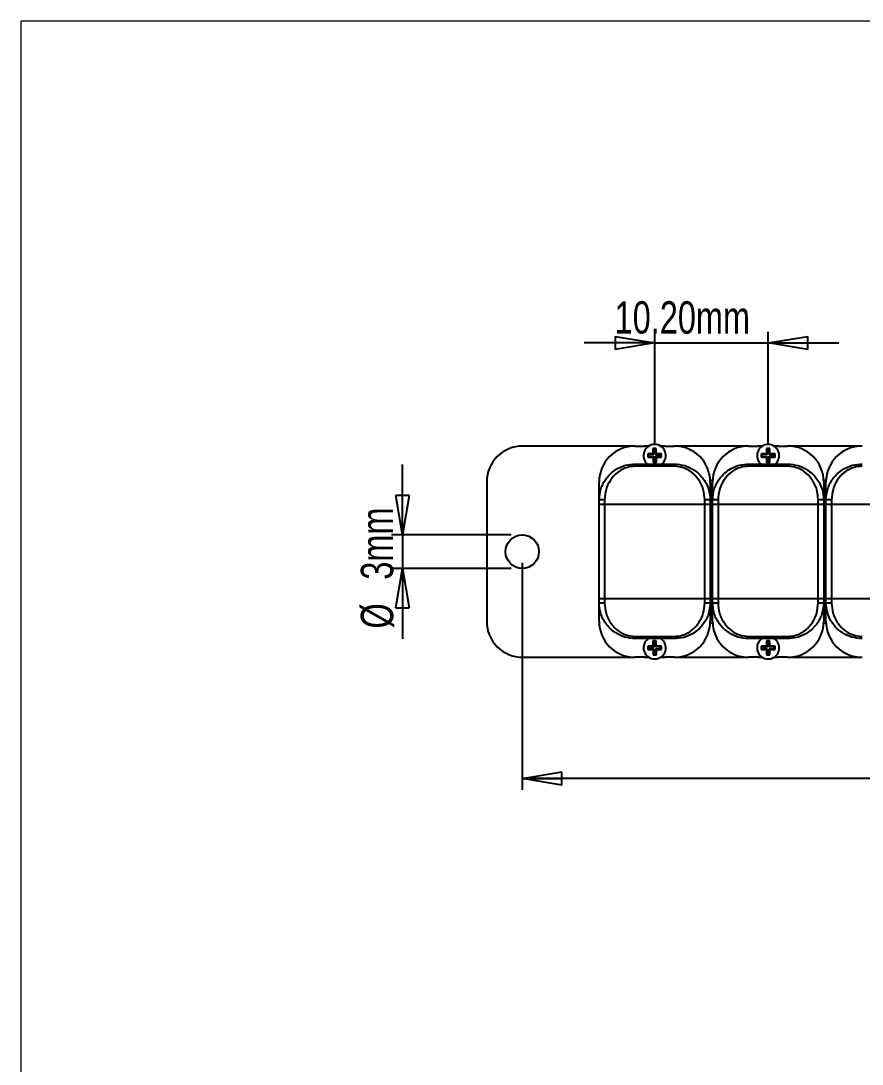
# Model space of a CAD drawing. Header units: millimetres. Extents: x 5 to 292, y 4 to 204.
# Drawn here: x 4.9 to 80.5, y 110.7 to 204.5 of the extents above; entities that cross this region are included whole.
import ezdxf

# ---------------------------------------------------------------- set-up
doc = ezdxf.new("R2010")
doc.units = ezdxf.units.MM
doc.layers.add('LAYER_1', color=179, linetype='Continuous')
doc.styles.add('SLDTEXTSTYLE0', font='TXT', dxfattribs={"width": 0.75})
doc.dimstyles.new('SLDDIMSTYLE0', dxfattribs={"dimtxt": 2.910417, "dimasz": 3.556, "dimexe": 0, "dimexo": 0.0625, "dimgap": 0.727604, "dimtad": 1, "dimrnd": 1e-09, "dimzin": 4, "dimdsep": 46, "dimtxsty": 'SLDTEXTSTYLE0', "dimblk1": 'CLOSED', "dimblk2": 'CLOSED', "dimsah": 1, "dimcen": 0.09, "dimadec": 0, "dimazin": 1, "dimtfac": 1, "dimtofl": 0, "dimtmove": 0, "dimatfit": 3, "dimldrblk": 'CLOSED', "dimfxl": 1, "dimfrac": 2, "dimtolj": 1, "dimtzin": 12, "dimarcsym": 0})
doc.dimstyles.new('SLDDIMSTYLE1', dxfattribs={"dimtxt": 2.910417, "dimasz": 3.556, "dimexe": 0, "dimexo": 0.0625, "dimgap": 0.727604, "dimtad": 1, "dimrnd": 1e-09, "dimzin": 12, "dimdsep": 46, "dimtxsty": 'SLDTEXTSTYLE0', "dimblk1": 'CLOSED', "dimblk2": 'CLOSED', "dimsah": 1, "dimcen": 0.09, "dimadec": 0, "dimazin": 3, "dimtfac": 1, "dimtmove": 0, "dimatfit": 0, "dimldrblk": 'CLOSED', "dimfxl": 1, "dimfrac": 2, "dimtolj": 1, "dimtzin": 12, "dimarcsym": 0})
doc.dimstyles.new('SLDDIMSTYLE2', dxfattribs={"dimtxt": 2.910417, "dimasz": 3.556, "dimexe": 0, "dimexo": 0.0625, "dimgap": 0.727604, "dimtad": 1, "dimrnd": 1e-09, "dimzin": 4, "dimdsep": 46, "dimtxsty": 'SLDTEXTSTYLE0', "dimblk1": 'CLOSED', "dimblk2": 'CLOSED', "dimsah": 1, "dimcen": 0.09, "dimadec": 0, "dimazin": 1, "dimtfac": 1, "dimtmove": 0, "dimatfit": 0, "dimldrblk": 'CLOSED', "dimfxl": 1, "dimfrac": 2, "dimtolj": 1, "dimtzin": 12, "dimarcsym": 0})

# ---------------------------------------------------------------- blocks, each defined once
blk = doc.blocks.new('_CLOSED')
at = {"color": 0, "linetype": 'ByBlock', "lineweight": -2}
for p, q in [((-1, 0.166667), (0, 0)), ((-1, 0.166667), (-1, -0.166667)), ((0, 0), (-1, -0.166667)), ((0, 0), (-1, 0))]:
    blk.add_line(p, q, dxfattribs=at)
blk = doc.blocks.new('_D_4')
at = {"layer": 'LAYER_1'}
for p, q in [((61.899, 166.399), (61.899, 176.518)), ((72.099, 166.399), (72.099, 176.518)), ((61.899, 175.518), (55.549, 175.518)), ((61.899, 175.518), (72.099, 175.518)), ((72.099, 175.518), (78.449, 175.518))]:
    blk.add_line(p, q, dxfattribs=at)
at = {"layer": 'LAYER_1', "xscale": 3.556, "yscale": 3.556}
blk.add_blockref('_CLOSED', (61.899, 175.518, -119.572), dxfattribs=at)
at = {"layer": 'LAYER_1', "xscale": 3.556, "yscale": 3.556, "rotation": 180}
blk.add_blockref('_CLOSED', (72.099, 175.518, -119.572), dxfattribs=at)
at = {"layer": 'LAYER_1', "insert": (58.301, 179.27), "char_height": 2.9104, "attachment_point": 1, "style": 'SLDTEXTSTYLE0'}
blk.add_mtext('10.20mm', dxfattribs=at)
blk = doc.blocks.new('_D_5')
at = {"layer": 'LAYER_1'}
for p, q in [((39.231, 158.249), (39.231, 164.599)), ((48.999, 158.249), (38.231, 158.249)), ((39.231, 158.249), (39.231, 155.249)), ((48.999, 155.249), (38.231, 155.249)), ((39.231, 155.249), (39.231, 148.899))]:
    blk.add_line(p, q, dxfattribs=at)
at = {"layer": 'LAYER_1', "xscale": 3.556, "yscale": 3.556}
for p, rotation in [((39.231, 158.249, -119.572), 270), ((39.231, 155.249, -119.572), 90)]:
    blk.add_blockref('_CLOSED', p, dxfattribs=dict(at, rotation=rotation))
at = {"layer": 'LAYER_1', "char_height": 2.9104, "attachment_point": 1, "rotation": 90, "style": 'SLDTEXTSTYLE0'}
for s, insert in [('3mm', (35.479, 154.233)), ('%%c', (35.479, 149.839))]:
    blk.add_mtext(s, dxfattribs=dict(at, insert=insert))
blk = doc.blocks.new('_D_7')
at = {"layer": 'LAYER_1'}
for p, q in [((49.999, 155.749), (49.999, 135.345)), ((145.199, 155.749), (145.199, 135.345)), ((145.199, 136.345), (49.999, 136.345))]:
    blk.add_line(p, q, dxfattribs=at)
at = {"layer": 'LAYER_1', "xscale": 3.556, "yscale": 3.556, "rotation": 180}
blk.add_blockref('_CLOSED', (49.999, 136.345, -119.572), dxfattribs=at)
at = {"layer": 'LAYER_1', "xscale": 3.556, "yscale": 3.556}
blk.add_blockref('_CLOSED', (145.199, 136.345, -119.572), dxfattribs=at)
at = {"layer": 'LAYER_1', "insert": (89.124, 140.096), "char_height": 2.9104, "attachment_point": 1, "style": 'SLDTEXTSTYLE0'}
blk.add_mtext('95.20mm', dxfattribs=at)

msp = doc.modelspace()

# ---------------------------------------------------------------- linework, layer by layer
at = {"color": 7, "linetype": 'Continuous', "lineweight": 18}
for q in [(291.92, 204.48), (4.92, 4.48)]:
    msp.add_line((4.92, 204.48), q, dxfattribs=at)
at = {"color": 7, "linetype": 'Continuous', "lineweight": 25}
for p, q in [((60.149, 166.249), (50.049, 166.249)), ((60.149, 166.249), (60.999, 166.249)), ((61.299, 166.249), (60.999, 166.249)), ((61.299, 166.199), (61.299, 166.249)), ((61.373, 166.249), (61.299, 166.249)), ((62.499, 166.249), (62.426, 166.249)), ((62.499, 166.249), (62.499, 166.199)), ((62.799, 166.249), (62.499, 166.249)), ((62.799, 166.249), (63.649, 166.249)), ((70.349, 166.249), (63.649, 166.249)), ((70.349, 166.249), (71.199, 166.249)), ((71.499, 166.249), (71.199, 166.249)), ((71.499, 166.199), (71.499, 166.249)), ((71.573, 166.249), (71.499, 166.249)), ((72.699, 166.249), (72.626, 166.249)), ((72.699, 166.249), (72.699, 166.199)), ((72.999, 166.249), (72.699, 166.249)), ((72.999, 166.249), (73.849, 166.249)), ((80.549, 166.249), (73.849, 166.249)), ((61.747, 165.547), (61.272, 165.538)), ((61.346, 165.467), (61.272, 165.538)), ((61.272, 165.538), (61.277, 165.238)), ((61.308, 165.27), (61.277, 165.238)), ((61.277, 165.238), (61.752, 165.247)), ((61.299, 165.399), (61.312, 165.275)), ((61.349, 165.312), (61.312, 165.275)), ((61.821, 165.475), (61.346, 165.467)), ((61.346, 165.467), (61.349, 165.312)), ((61.349, 165.312), (61.824, 165.321)), ((62.039, 166.027), (61.739, 166.022)), ((61.813, 165.95), (61.739, 166.022)), ((61.739, 166.022), (61.747, 165.547)), ((61.821, 165.475), (61.747, 165.547)), ((61.824, 165.321), (61.752, 165.247)), ((61.752, 165.247), (61.76, 164.772)), ((61.967, 165.953), (61.813, 165.95)), ((61.813, 165.95), (61.821, 165.475)), ((61.824, 165.321), (61.832, 164.846)), ((61.967, 165.953), (62.039, 166.027)), ((61.975, 165.478), (61.967, 165.953)), ((61.975, 165.478), (62.047, 165.552)), ((62.45, 165.486), (61.975, 165.478)), ((61.978, 165.323), (62.453, 165.332)), ((61.986, 164.848), (61.978, 165.323)), ((61.978, 165.323), (62.052, 165.252)), ((62.047, 165.552), (62.039, 166.027)), ((62.522, 165.56), (62.047, 165.552)), ((62.052, 165.252), (62.527, 165.26)), ((62.06, 164.777), (62.052, 165.252)), ((62.45, 165.486), (62.522, 165.56)), ((62.453, 165.332), (62.45, 165.486)), ((62.453, 165.332), (62.49, 165.295)), ((62.49, 165.295), (62.499, 165.399)), ((62.495, 165.291), (62.527, 165.26)), ((62.527, 165.26), (62.522, 165.56)), ((71.947, 165.547), (71.472, 165.538)), ((71.546, 165.467), (71.472, 165.538)), ((71.472, 165.538), (71.477, 165.238)), ((71.508, 165.27), (71.477, 165.238)), ((71.477, 165.238), (71.952, 165.247)), ((71.499, 165.399), (71.512, 165.275)), ((71.549, 165.312), (71.512, 165.275)), ((72.021, 165.475), (71.546, 165.467)), ((71.546, 165.467), (71.549, 165.312)), ((71.549, 165.312), (72.024, 165.321)), ((72.239, 166.027), (71.939, 166.022)), ((72.013, 165.95), (71.939, 166.022)), ((71.939, 166.022), (71.947, 165.547)), ((72.021, 165.475), (71.947, 165.547)), ((72.024, 165.321), (71.952, 165.247)), ((71.952, 165.247), (71.96, 164.772)), ((72.167, 165.953), (72.013, 165.95)), ((72.013, 165.95), (72.021, 165.475)), ((72.024, 165.321), (72.032, 164.846)), ((72.167, 165.953), (72.239, 166.027)), ((72.175, 165.478), (72.167, 165.953)), ((72.175, 165.478), (72.247, 165.552)), ((72.65, 165.486), (72.175, 165.478)), ((72.178, 165.323), (72.653, 165.332)), ((72.178, 165.323), (72.252, 165.252)), ((72.186, 164.848), (72.178, 165.323)), ((72.247, 165.552), (72.239, 166.027)), ((72.722, 165.56), (72.247, 165.552)), ((72.252, 165.252), (72.727, 165.26)), ((72.26, 164.777), (72.252, 165.252)), ((72.65, 165.486), (72.722, 165.56)), ((72.653, 165.332), (72.65, 165.486)), ((72.653, 165.332), (72.69, 165.295)), ((72.69, 165.295), (72.699, 165.399)), ((72.695, 165.291), (72.727, 165.26)), ((72.727, 165.26), (72.722, 165.56)), ((60.149, 164.63), (60.149, 164.43)), ((60.149, 164.63), (63.649, 164.63)), ((63.649, 164.43), (60.149, 164.43)), ((61.791, 164.803), (61.76, 164.772)), ((61.76, 164.772), (62.06, 164.777)), ((61.832, 164.846), (61.796, 164.808)), ((61.832, 164.846), (61.986, 164.848)), ((61.986, 164.848), (62.024, 164.812)), ((62.028, 164.808), (62.06, 164.777)), ((63.649, 164.43), (63.649, 164.63)), ((70.349, 164.63), (70.349, 164.43)), ((70.349, 164.63), (73.849, 164.63)), ((73.849, 164.43), (70.349, 164.43)), ((71.991, 164.803), (71.96, 164.772)), ((71.96, 164.772), (72.26, 164.777)), ((72.032, 164.846), (71.996, 164.808)), ((72.032, 164.846), (72.186, 164.848)), ((72.186, 164.848), (72.224, 164.812)), ((72.228, 164.808), (72.26, 164.777)), ((73.849, 164.43), (73.849, 164.63)), ((46.799, 162.999), (46.799, 150.499)), ((56.899, 161.38), (56.899, 162.999)), ((67.103, 163.149), (66.896, 163.149)), ((66.899, 162.999), (66.899, 161.38)), ((67.099, 161.38), (67.099, 162.999)), ((77.303, 163.149), (77.096, 163.149)), ((77.099, 162.999), (77.099, 161.38)), ((77.299, 161.38), (77.299, 162.999)), ((56.899, 161.03), (56.899, 161.38)), ((57.399, 161.413), (57.399, 161.03)), ((66.399, 161.03), (66.399, 161.413)), ((66.899, 161.38), (66.899, 161.03)), ((67.099, 161.03), (67.099, 161.38)), ((67.599, 161.413), (67.599, 161.03)), ((76.599, 161.03), (76.599, 161.413)), ((77.099, 161.38), (77.099, 161.03)), ((77.299, 161.03), (77.299, 161.38)), ((77.799, 161.413), (77.799, 161.03)), ((56.899, 161.03), (57.399, 161.03)), ((56.899, 152.53), (56.899, 161.03)), ((57.399, 161.03), (66.399, 161.03)), ((57.399, 161.03), (57.399, 152.53)), ((66.399, 161.03), (66.899, 161.03)), ((66.399, 152.53), (66.399, 161.03)), ((66.899, 161.03), (66.899, 152.53)), ((67.099, 161.03), (67.599, 161.03)), ((67.099, 152.53), (67.099, 161.03)), ((67.599, 161.03), (76.599, 161.03)), ((67.599, 161.03), (67.599, 152.53)), ((76.599, 161.03), (77.099, 161.03)), ((76.599, 152.53), (76.599, 161.03)), ((77.099, 161.03), (77.099, 152.53)), ((77.299, 161.03), (77.799, 161.03)), ((77.299, 152.53), (77.299, 161.03)), ((77.799, 161.03), (86.799, 161.03)), ((77.799, 161.03), (77.799, 152.53)), ((56.899, 152.53), (57.399, 152.53)), ((56.899, 152.18), (56.899, 152.53)), ((56.899, 150.499), (56.899, 152.18)), ((57.399, 152.53), (66.399, 152.53)), ((57.399, 152.53), (57.399, 152.146)), ((66.399, 152.53), (66.899, 152.53)), ((66.399, 152.146), (66.399, 152.53)), ((66.899, 152.53), (66.899, 152.18)), ((66.899, 152.18), (66.899, 150.499)), ((67.099, 152.53), (67.599, 152.53)), ((67.099, 152.18), (67.099, 152.53)), ((67.099, 150.499), (67.099, 152.18)), ((67.599, 152.53), (76.599, 152.53)), ((67.599, 152.53), (67.599, 152.146)), ((76.599, 152.53), (77.099, 152.53)), ((76.599, 152.146), (76.599, 152.53)), ((77.099, 152.53), (77.099, 152.18)), ((77.099, 152.18), (77.099, 150.499)), ((77.299, 152.53), (77.799, 152.53)), ((77.299, 152.18), (77.299, 152.53)), ((77.299, 150.499), (77.299, 152.18)), ((77.799, 152.53), (86.799, 152.53)), ((77.799, 152.53), (77.799, 152.146)), ((66.896, 150.349), (67.103, 150.349)), ((77.096, 150.349), (77.303, 150.349)), ((60.149, 148.93), (60.149, 149.13)), ((60.149, 149.13), (63.649, 149.13)), ((63.649, 148.93), (60.149, 148.93)), ((61.747, 148.247), (61.272, 148.238)), ((61.304, 148.208), (61.272, 148.238)), ((61.272, 148.238), (61.277, 147.938)), ((62.039, 148.727), (61.739, 148.722)), ((61.77, 148.691), (61.739, 148.722)), ((61.739, 148.722), (61.747, 148.247)), ((61.821, 148.175), (61.747, 148.247)), ((61.813, 148.65), (61.775, 148.686)), ((61.967, 148.653), (61.813, 148.65)), ((61.813, 148.65), (61.821, 148.175)), ((61.967, 148.653), (62.003, 148.69)), ((61.975, 148.178), (61.967, 148.653)), ((61.975, 148.178), (62.047, 148.252)), ((62.008, 148.695), (62.039, 148.727)), ((62.047, 148.252), (62.039, 148.727)), ((62.522, 148.26), (62.047, 148.252)), ((62.491, 148.228), (62.522, 148.26)), ((62.527, 147.96), (62.522, 148.26)), ((63.649, 149.13), (63.649, 148.93)), ((70.349, 149.13), (73.849, 149.13)), ((70.349, 148.93), (70.349, 149.13)), ((73.849, 148.93), (70.349, 148.93)), ((71.947, 148.247), (71.472, 148.238)), ((71.504, 148.208), (71.472, 148.238)), ((71.472, 148.238), (71.477, 147.938)), ((72.239, 148.727), (71.939, 148.722)), ((71.97, 148.691), (71.939, 148.722)), ((71.939, 148.722), (71.947, 148.247)), ((72.021, 148.175), (71.947, 148.247)), ((72.013, 148.65), (71.975, 148.686)), ((72.167, 148.653), (72.013, 148.65)), ((72.013, 148.65), (72.021, 148.175)), ((72.167, 148.653), (72.203, 148.69)), ((72.175, 148.178), (72.167, 148.653)), ((72.175, 148.178), (72.247, 148.252)), ((72.208, 148.695), (72.239, 148.727)), ((72.247, 148.252), (72.239, 148.727)), ((72.722, 148.26), (72.247, 148.252)), ((72.691, 148.228), (72.722, 148.26)), ((72.727, 147.96), (72.722, 148.26)), ((73.849, 149.13), (73.849, 148.93)), ((61.349, 148.012), (61.277, 147.938)), ((61.277, 147.938), (61.752, 147.947)), ((61.308, 148.203), (61.299, 148.099)), ((61.299, 147.249), (61.299, 147.299)), ((61.346, 148.167), (61.308, 148.203)), ((61.821, 148.175), (61.346, 148.167)), ((61.346, 148.167), (61.349, 148.012)), ((61.349, 148.012), (61.824, 148.021)), ((61.824, 148.021), (61.752, 147.947)), ((61.752, 147.947), (61.76, 147.472)), ((61.832, 147.546), (61.76, 147.472)), ((61.76, 147.472), (62.06, 147.477)), ((61.824, 148.021), (61.832, 147.546)), ((61.832, 147.546), (61.986, 147.548)), ((62.45, 148.186), (61.975, 148.178)), ((61.978, 148.023), (62.453, 148.032)), ((61.978, 148.023), (62.052, 147.952)), ((61.986, 147.548), (61.978, 148.023)), ((61.986, 147.548), (62.06, 147.477)), ((62.052, 147.952), (62.527, 147.96)), ((62.06, 147.477), (62.052, 147.952)), ((62.45, 148.186), (62.486, 148.223)), ((62.453, 148.032), (62.45, 148.186)), ((62.453, 148.032), (62.527, 147.96)), ((62.499, 148.099), (62.486, 148.223)), ((62.499, 147.299), (62.499, 147.249)), ((71.549, 148.012), (71.477, 147.938)), ((71.477, 147.938), (71.952, 147.947)), ((71.508, 148.203), (71.499, 148.099)), ((71.499, 147.249), (71.499, 147.299)), ((71.546, 148.167), (71.508, 148.203)), ((72.021, 148.175), (71.546, 148.167)), ((71.546, 148.167), (71.549, 148.012)), ((71.549, 148.012), (72.024, 148.021)), ((72.024, 148.021), (71.952, 147.947)), ((71.952, 147.947), (71.96, 147.472)), ((72.032, 147.546), (71.96, 147.472)), ((71.96, 147.472), (72.26, 147.477)), ((72.024, 148.021), (72.032, 147.546)), ((72.032, 147.546), (72.186, 147.548)), ((72.65, 148.186), (72.175, 148.178)), ((72.178, 148.023), (72.653, 148.032)), ((72.178, 148.023), (72.252, 147.952)), ((72.186, 147.548), (72.178, 148.023)), ((72.186, 147.548), (72.26, 147.477)), ((72.252, 147.952), (72.727, 147.96)), ((72.26, 147.477), (72.252, 147.952)), ((72.65, 148.186), (72.686, 148.223)), ((72.653, 148.032), (72.65, 148.186)), ((72.653, 148.032), (72.727, 147.96)), ((72.699, 148.099), (72.686, 148.223)), ((72.699, 147.299), (72.699, 147.249)), ((50.049, 147.249), (60.149, 147.249)), ((60.999, 147.249), (60.149, 147.249)), ((60.999, 147.249), (61.299, 147.249)), ((61.299, 147.249), (61.373, 147.249)), ((62.426, 147.249), (62.499, 147.249)), ((62.499, 147.249), (62.799, 147.249)), ((63.649, 147.249), (62.799, 147.249)), ((63.649, 147.249), (70.349, 147.249)), ((71.199, 147.249), (70.349, 147.249)), ((71.199, 147.249), (71.499, 147.249)), ((71.499, 147.249), (71.573, 147.249)), ((72.626, 147.249), (72.699, 147.249)), ((72.699, 147.249), (72.999, 147.249)), ((73.849, 147.249), (72.999, 147.249)), ((73.849, 147.249), (80.549, 147.249))]:
    msp.add_line(p, q, dxfattribs=at)
at = {"color": 7, "linetype": 'Continuous', "lineweight": 25, "flags": 128}
for points in [[(61.796, 164.808), (61.899, 164.799), (62.024, 164.812)], [(71.996, 164.808), (72.099, 164.799), (72.224, 164.812)], [(62.003, 148.69), (61.899, 148.699), (61.775, 148.686)], [(72.203, 148.69), (72.099, 148.699), (71.975, 148.686)]]:
    msp.add_lwpolyline(points, dxfattribs=at)
at = {"color": 7, "linetype": 'Continuous', "lineweight": 25}
msp.add_circle((49.999, 156.749), 1.5, dxfattribs=at)
for centre, radius, start, end in [((50.049, 162.999), 3.25, 90, 180), ((60.149, 162.999), 3.25, 90, 180), ((61.899, 165.399), 1, 309.6751, 230.3249), ((60.999, 165.949), 0.3, 39.90868, 90), ((62.799, 165.949), 0.3, 90, 140.09132), ((63.649, 162.999), 3.25, 0, 90), ((70.349, 162.999), 3.25, 90, 180), ((72.099, 165.399), 1, 309.6751, 230.3249), ((71.199, 165.949), 0.3, 39.90868, 90), ((72.999, 165.949), 0.3, 90, 140.09132), ((73.849, 162.999), 3.25, 0, 90), ((80.549, 162.999), 3.25, 90, 180), ((57.275, 159.543), 1.874, 86.19382, 101.55855), ((66.524, 159.543), 1.874, 78.44148, 93.80616), ((67.475, 159.543), 1.874, 86.19383, 101.55854), ((76.724, 159.543), 1.874, 78.44144, 93.80618), ((77.675, 159.543), 1.874, 86.19386, 101.55849), ((57.275, 154.017), 1.875, 258.44508, 273.80425), ((66.524, 154.017), 1.875, 266.19577, 281.55489), ((67.475, 154.017), 1.875, 258.44509, 273.80424), ((76.724, 154.017), 1.875, 266.19575, 281.55493), ((77.675, 154.017), 1.875, 258.44514, 273.80421), ((50.049, 150.499), 3.25, 180, 270), ((60.149, 150.499), 3.25, 180, 270), ((63.649, 150.499), 3.25, 270, 0), ((70.349, 150.499), 3.25, 180, 270), ((73.849, 150.499), 3.25, 270, 0), ((80.549, 150.499), 3.25, 180, 270), ((61.899, 148.099), 1, 123.86808, 270.99339), ((61.899, 148.099), 1, 270.99339, 56.13192), ((72.099, 148.099), 1, 123.86808, 270.99339), ((72.099, 148.099), 1, 270.99339, 56.13192), ((60.999, 147.549), 0.3, 270, 320.09132), ((62.799, 147.549), 0.3, 219.90868, 270), ((71.199, 147.549), 0.3, 270, 320.09132), ((72.999, 147.549), 0.3, 219.90868, 270)]:
    msp.add_arc(centre, radius, start, end, dxfattribs=at)
for points, knots in [([(56.899, 161.38), (56.932, 161.724), (56.996, 162.408), (57.487, 163.331), (58.243, 164.087), (59.186, 164.555), (59.869, 164.608), (60.149, 164.63)], [0, 0, 0, 0, 0.198495, 0.394824, 0.606622, 0.838824, 1, 1, 1, 1]), ([(60.149, 164.43), (59.911, 164.409), (59.32, 164.358), (58.523, 163.914), (57.892, 163.217), (57.48, 162.365), (57.427, 161.732), (57.399, 161.413)], [0, 0, 0, 0, 0.152496, 0.378859, 0.592677, 0.794571, 1, 1, 1, 1]), ([(63.649, 164.63), (63.974, 164.601), (64.619, 164.544), (65.506, 164.103), (66.269, 163.401), (66.801, 162.449), (66.869, 161.713), (66.899, 161.38)], [0, 0, 0, 0, 0.186632, 0.370743, 0.575659, 0.807228, 1, 1, 1, 1]), ([(66.399, 161.413), (66.374, 161.723), (66.317, 162.402), (65.872, 163.281), (65.231, 163.932), (64.483, 164.347), (63.926, 164.402), (63.649, 164.43)], [0, 0, 0, 0, 0.199508, 0.437451, 0.643632, 0.823204, 1, 1, 1, 1]), ([(67.099, 161.38), (67.132, 161.724), (67.196, 162.408), (67.687, 163.331), (68.443, 164.087), (69.386, 164.555), (70.069, 164.608), (70.349, 164.63)], [0, 0, 0, 0, 0.198495, 0.394824, 0.606622, 0.838824, 1, 1, 1, 1]), ([(70.349, 164.43), (70.111, 164.409), (69.52, 164.358), (68.723, 163.914), (68.092, 163.217), (67.68, 162.365), (67.627, 161.732), (67.599, 161.413)], [0, 0, 0, 0, 0.152496, 0.378859, 0.592677, 0.794571, 1, 1, 1, 1]), ([(73.849, 164.63), (74.174, 164.601), (74.819, 164.544), (75.706, 164.103), (76.469, 163.401), (77.001, 162.449), (77.069, 161.713), (77.099, 161.38)], [0, 0, 0, 0, 0.186632, 0.370743, 0.575659, 0.807228, 1, 1, 1, 1]), ([(76.599, 161.413), (76.574, 161.723), (76.517, 162.402), (76.072, 163.281), (75.431, 163.932), (74.683, 164.347), (74.126, 164.402), (73.849, 164.43)], [0, 0, 0, 0, 0.199508, 0.437451, 0.643632, 0.823204, 1, 1, 1, 1]), ([(77.299, 161.38), (77.332, 161.724), (77.396, 162.408), (77.887, 163.331), (78.643, 164.087), (79.586, 164.555), (80.269, 164.608), (80.549, 164.63)], [0, 0, 0, 0, 0.198495, 0.394824, 0.606622, 0.838824, 1, 1, 1, 1]), ([(80.549, 164.43), (80.311, 164.409), (79.72, 164.358), (78.923, 163.914), (78.292, 163.217), (77.88, 162.365), (77.827, 161.732), (77.799, 161.413)], [0, 0, 0, 0, 0.152496, 0.378859, 0.592677, 0.794571, 1, 1, 1, 1]), ([(60.149, 148.93), (59.825, 148.958), (59.18, 149.015), (58.292, 149.456), (57.53, 150.158), (56.998, 151.11), (56.93, 151.846), (56.899, 152.18)], [0, 0, 0, 0, 0.186632, 0.370743, 0.57566, 0.807229, 1, 1, 1, 1]), ([(57.399, 152.146), (57.425, 151.836), (57.482, 151.157), (57.927, 150.278), (58.567, 149.627), (59.316, 149.212), (59.873, 149.157), (60.149, 149.13)], [0, 0, 0, 0, 0.199508, 0.437451, 0.643632, 0.823204, 1, 1, 1, 1]), ([(66.899, 152.18), (66.867, 151.836), (66.803, 151.151), (66.312, 150.229), (65.556, 149.472), (64.613, 149.004), (63.929, 148.951), (63.649, 148.93)], [0, 0, 0, 0, 0.198494, 0.394824, 0.606621, 0.838824, 1, 1, 1, 1]), ([(63.649, 149.13), (63.887, 149.15), (64.479, 149.202), (65.276, 149.645), (65.907, 150.342), (66.318, 151.194), (66.372, 151.827), (66.399, 152.146)], [0, 0, 0, 0, 0.152496, 0.378859, 0.592677, 0.794571, 1, 1, 1, 1]), ([(70.349, 148.93), (70.025, 148.958), (69.38, 149.015), (68.492, 149.456), (67.73, 150.158), (67.198, 151.11), (67.13, 151.846), (67.099, 152.18)], [0, 0, 0, 0, 0.186632, 0.370743, 0.57566, 0.807229, 1, 1, 1, 1]), ([(67.599, 152.146), (67.625, 151.836), (67.682, 151.157), (68.127, 150.278), (68.767, 149.627), (69.516, 149.212), (70.073, 149.157), (70.349, 149.13)], [0, 0, 0, 0, 0.199508, 0.437451, 0.643632, 0.823204, 1, 1, 1, 1]), ([(77.099, 152.18), (77.067, 151.836), (77.003, 151.151), (76.512, 150.229), (75.756, 149.472), (74.813, 149.004), (74.129, 148.951), (73.849, 148.93)], [0, 0, 0, 0, 0.198494, 0.394824, 0.606621, 0.838824, 1, 1, 1, 1]), ([(73.849, 149.13), (74.087, 149.15), (74.679, 149.202), (75.476, 149.645), (76.107, 150.342), (76.518, 151.194), (76.572, 151.827), (76.599, 152.146)], [0, 0, 0, 0, 0.152496, 0.378859, 0.592676, 0.794571, 1, 1, 1, 1]), ([(80.549, 148.93), (80.225, 148.958), (79.58, 149.015), (78.692, 149.456), (77.93, 150.158), (77.398, 151.11), (77.33, 151.846), (77.299, 152.18)], [0, 0, 0, 0, 0.186632, 0.370743, 0.575661, 0.807229, 1, 1, 1, 1]), ([(77.799, 152.146), (77.825, 151.836), (77.882, 151.157), (78.327, 150.278), (78.967, 149.627), (79.716, 149.212), (80.273, 149.157), (80.549, 149.13)], [0, 0, 0, 0, 0.199508, 0.437451, 0.643632, 0.823204, 1, 1, 1, 1])]:
    msp.add_open_spline(points, degree=3, knots=knots, dxfattribs=at)

# ---------------------------------------------------------------- dimensions: what is measured, and where the dimension line sits
at = {"layer": 'LAYER_1'}
for base, p1, p2, dimstyle, picture, middle in [((72.099, 175.518), (61.899, 165.399), (72.099, 165.399), 'SLDDIMSTYLE2', '_D_4', (66.776, 175.518)), ((49.999, 136.345), (145.199, 156.749), (49.999, 156.749), 'SLDDIMSTYLE0', '_D_7', (97.599, 136.345))]:
    dim = msp.add_linear_dim(base=base, p1=p1, p2=p2, dimstyle=dimstyle, dxfattribs=at)
    dim.commit()
    dim.dimension.update_dxf_attribs({"geometry": picture, "text_midpoint": middle, "dimtype": 160})
dim = msp.add_linear_dim(base=(39.231, 155.249), p1=(49.999, 158.249), p2=(49.999, 155.249), angle=90, text='%%c<>', dimstyle='SLDDIMSTYLE1', dxfattribs=at)
dim.commit()
dim.dimension.update_dxf_attribs({"geometry": '_D_5', "text_midpoint": (39.231, 156.749), "dimtype": 160})

doc.saveas('drawing.dxf')
